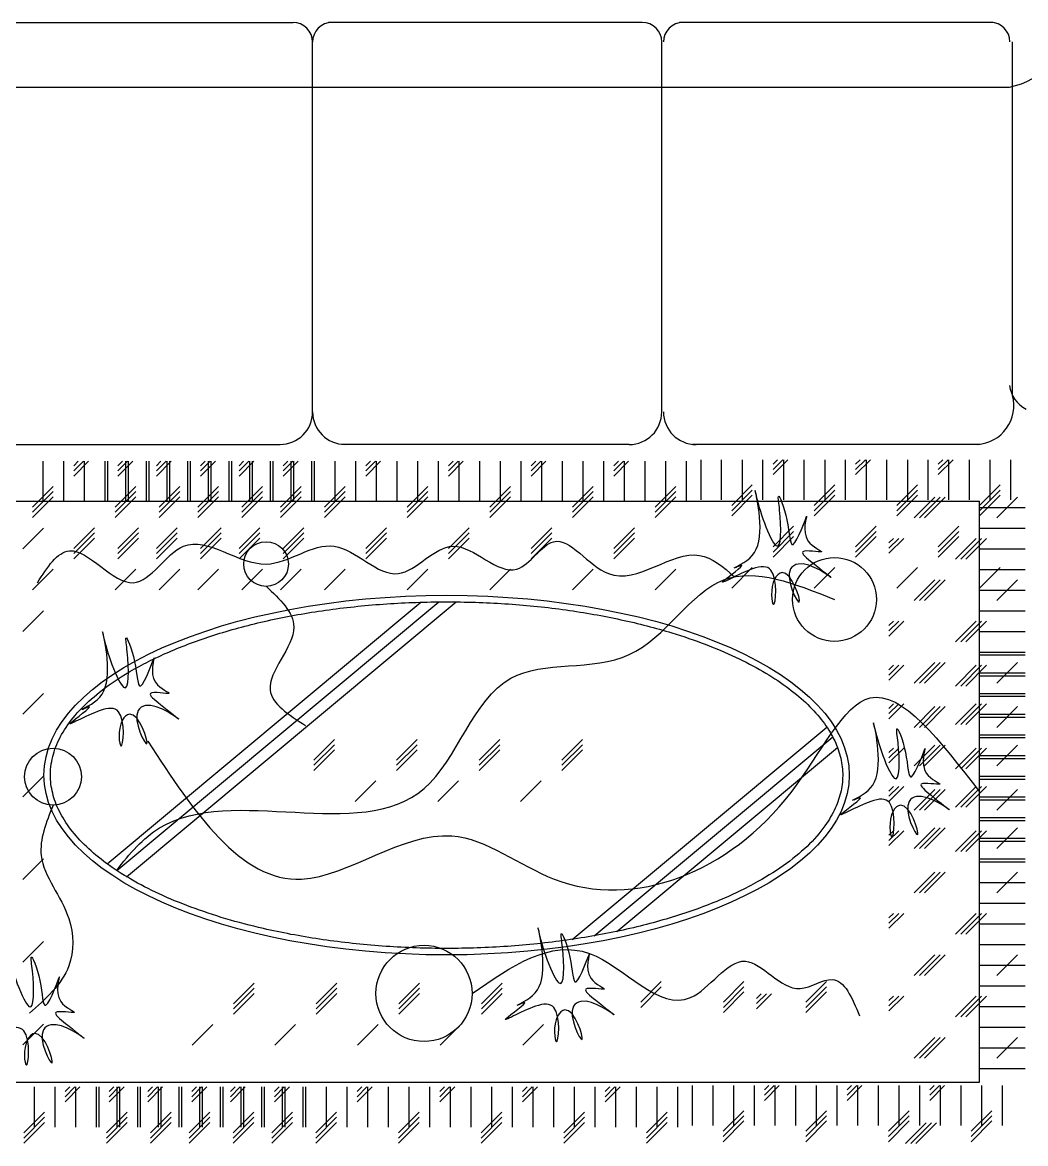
# Model space of a CAD drawing. Header units: inches. Extents: x 4.9 to 47.4, y 12.3 to 37.1.
# Drawn here: x 17.049 to 18.591, y 14.715 to 16.437 of the extents above; entities that cross this region are included whole.
import ezdxf

# ---------------------------------------------------------------- set-up
doc = ezdxf.new("R2010")
doc.units = ezdxf.units.IN
doc.header["$MEASUREMENT"] = 0
doc.layers.add('1', color=1, linetype='Continuous')
doc.layers.add('4', color=4, linetype='Continuous')

msp = doc.modelspace()

# ---------------------------------------------------------------- linework, layer by layer
at = {"layer": '1'}
for p, q in [((16.8532, 16.4364, -0.3429), (17.4652, 16.4364, -0.3429)), ((18.0017, 16.4365, -0.3429), (17.5198, 16.4365, -0.3429)), ((18.5407, 16.4365, -0.3429), (18.0588, 16.4365, -0.3429)), ((17.4952, 15.8383, -0.3429), (17.4952, 16.4064, -0.3429)), ((18.0317, 15.8383, -0.3429), (18.0317, 16.4067, -0.3429)), ((18.5707, 15.8637, -0.3429), (18.5707, 16.4067, -0.3429)), ((16.9533, 16.3372, -0.3429), (18.566, 16.3372, -0.3429)), ((17.0806, 15.7627, -0.3429), (17.0806, 15.7011, -0.3429)), ((17.1123, 15.7627, -0.3429), (17.1123, 15.7011, -0.3429)), ((17.1282, 15.7399, -0.3429), (17.151, 15.7627, -0.3429)), ((17.1282, 15.7478, -0.3429), (17.1431, 15.7627, -0.3429)), ((17.1282, 15.7557, -0.3429), (17.1351, 15.7627, -0.3429)), ((17.1441, 15.7627, -0.3429), (17.1441, 15.7011, -0.3429)), ((17.1758, 15.7627, -0.3429), (17.1758, 15.7011, -0.3429)), ((17.1801, 15.7627, -0.3429), (17.1801, 15.7011, -0.3429)), ((17.196, 15.7399, -0.3429), (17.2188, 15.7627, -0.3429)), ((17.196, 15.7478, -0.3429), (17.2109, 15.7627, -0.3429)), ((17.196, 15.7557, -0.3429), (17.203, 15.7627, -0.3429)), ((17.2076, 15.7627, -0.3429), (17.2076, 15.7011, -0.3429)), ((17.2119, 15.7627, -0.3429), (17.2119, 15.7011, -0.3429)), ((17.2393, 15.7627, -0.3429), (17.2393, 15.7011, -0.3429)), ((17.2436, 15.7627, -0.3429), (17.2436, 15.7011, -0.3429)), ((17.2552, 15.7557, -0.3429), (17.2622, 15.7627, -0.3429)), ((17.2552, 15.7399, -0.3429), (17.278, 15.7627, -0.3429)), ((17.2552, 15.7478, -0.3429), (17.2701, 15.7627, -0.3429)), ((17.2711, 15.7627, -0.3429), (17.2711, 15.7011, -0.3429)), ((17.2754, 15.7627, -0.3429), (17.2754, 15.7011, -0.3429)), ((17.3028, 15.7627, -0.3429), (17.3028, 15.7011, -0.3429)), ((17.3071, 15.7627, -0.3429), (17.3071, 15.7011, -0.3429)), ((17.323, 15.7557, -0.3429), (17.33, 15.7627, -0.3429)), ((17.323, 15.7478, -0.3429), (17.3379, 15.7627, -0.3429)), ((17.323, 15.7399, -0.3429), (17.3458, 15.7627, -0.3429)), ((17.3346, 15.7627, -0.3429), (17.3346, 15.7011, -0.3429)), ((17.3389, 15.7627, -0.3429), (17.3389, 15.7011, -0.3429)), ((17.3663, 15.7627, -0.3429), (17.3663, 15.7011, -0.3429)), ((17.3706, 15.7627, -0.3429), (17.3706, 15.7011, -0.3429)), ((17.3822, 15.7399, -0.3429), (17.405, 15.7627, -0.3429)), ((17.3822, 15.7478, -0.3429), (17.3971, 15.7627, -0.3429)), ((17.3822, 15.7557, -0.3429), (17.3892, 15.7627, -0.3429)), ((17.3981, 15.7627, -0.3429), (17.3981, 15.7011, -0.3429)), ((17.4024, 15.7627, -0.3429), (17.4024, 15.7011, -0.3429)), ((17.4298, 15.7627, -0.3429), (17.4298, 15.7011, -0.3429)), ((17.4341, 15.7627, -0.3429), (17.4341, 15.7011, -0.3429)), ((17.45, 15.7557, -0.3429), (17.457, 15.7627, -0.3429)), ((17.45, 15.7478, -0.3429), (17.4649, 15.7627, -0.3429)), ((17.45, 15.7399, -0.3429), (17.4728, 15.7627, -0.3429)), ((17.4616, 15.7627, -0.3429), (17.4616, 15.7011, -0.3429)), ((17.4659, 15.7627, -0.3429), (17.4659, 15.7011, -0.3429)), ((17.4933, 15.7627, -0.3429), (17.4933, 15.7011, -0.3429)), ((17.4976, 15.7627, -0.3429), (17.4976, 15.7011, -0.3429)), ((17.5294, 15.7627, -0.3429), (17.5294, 15.7011, -0.3429)), ((17.5611, 15.7627, -0.3429), (17.5611, 15.7011, -0.3429)), ((17.577, 15.7557, -0.3429), (17.584, 15.7627, -0.3429)), ((17.577, 15.7478, -0.3429), (17.5919, 15.7627, -0.3429)), ((17.577, 15.7399, -0.3429), (17.5998, 15.7627, -0.3429)), ((17.5929, 15.7627, -0.3429), (17.5929, 15.7011, -0.3429)), ((17.6246, 15.7627, -0.3429), (17.6246, 15.7011, -0.3429)), ((17.6564, 15.7627, -0.3429), (17.6564, 15.7011, -0.3429)), ((17.6881, 15.7627, -0.3429), (17.6881, 15.7011, -0.3429)), ((17.704, 15.7399, -0.3429), (17.7268, 15.7627, -0.3429)), ((17.704, 15.7557, -0.3429), (17.711, 15.7627, -0.3429)), ((17.704, 15.7478, -0.3429), (17.7189, 15.7627, -0.3429)), ((17.7199, 15.7627, -0.3429), (17.7199, 15.7011, -0.3429)), ((17.7516, 15.7627, -0.3429), (17.7516, 15.7011, -0.3429)), ((17.7834, 15.7627, -0.3429), (17.7834, 15.7011, -0.3429)), ((17.8151, 15.7627, -0.3429), (17.8151, 15.7011, -0.3429)), ((17.831, 15.7557, -0.3429), (17.838, 15.7627, -0.3429)), ((17.831, 15.7478, -0.3429), (17.8459, 15.7627, -0.3429)), ((17.831, 15.7399, -0.3429), (17.8538, 15.7627, -0.3429)), ((17.8469, 15.7627, -0.3429), (17.8469, 15.7011, -0.3429)), ((17.8786, 15.7627, -0.3429), (17.8786, 15.7011, -0.3429)), ((17.9104, 15.7627, -0.3429), (17.9104, 15.7011, -0.3429)), ((17.9421, 15.7627, -0.3429), (17.9421, 15.7011, -0.3429)), ((17.958, 15.7557, -0.3429), (17.965, 15.7627, -0.3429)), ((17.958, 15.7478, -0.3429), (17.9729, 15.7627, -0.3429)), ((17.958, 15.7399, -0.3429), (17.9808, 15.7627, -0.3429)), ((17.9739, 15.7627, -0.3429), (17.9739, 15.7011, -0.3429)), ((18.0056, 15.7627, -0.3429), (18.0056, 15.7011, -0.3429)), ((18.0374, 15.7627, -0.3429), (18.0374, 15.7011, -0.3429)), ((18.0691, 15.7627, -0.3429), (18.0691, 15.7011, -0.3429)), ((18.0915, 15.765, -0.3429), (18.0915, 15.7034, -0.3429)), ((18.1232, 15.765, -0.3429), (18.1232, 15.7034, -0.3429)), ((18.155, 15.765, -0.3429), (18.155, 15.7034, -0.3429)), ((18.1867, 15.765, -0.3429), (18.1867, 15.7034, -0.3429)), ((18.2026, 15.7422, -0.3429), (18.2254, 15.765, -0.3429)), ((18.2026, 15.7501, -0.3429), (18.2175, 15.765, -0.3429)), ((18.2026, 15.7581, -0.3429), (18.2096, 15.765, -0.3429)), ((18.2185, 15.765, -0.3429), (18.2185, 15.7034, -0.3429)), ((18.2502, 15.765, -0.3429), (18.2502, 15.7034, -0.3429)), ((18.282, 15.765, -0.3429), (18.282, 15.7034, -0.3429)), ((18.3137, 15.765, -0.3429), (18.3137, 15.7034, -0.3429)), ((18.3296, 15.7581, -0.3429), (18.3366, 15.765, -0.3429)), ((18.3296, 15.7422, -0.3429), (18.3524, 15.765, -0.3429)), ((18.3296, 15.7501, -0.3429), (18.3445, 15.765, -0.3429)), ((18.3455, 15.765, -0.3429), (18.3455, 15.7034, -0.3429)), ((18.3772, 15.765, -0.3429), (18.3772, 15.7034, -0.3429)), ((18.409, 15.765, -0.3429), (18.409, 15.7034, -0.3429)), ((18.4407, 15.765, -0.3429), (18.4407, 15.7034, -0.3429)), ((18.4566, 15.7422, -0.3429), (18.4794, 15.765, -0.3429)), ((18.4566, 15.7501, -0.3429), (18.4715, 15.765, -0.3429)), ((18.4566, 15.7581, -0.3429), (18.4636, 15.765, -0.3429)), ((18.4725, 15.765, -0.3429), (18.4725, 15.7034, -0.3429)), ((18.5042, 15.765, -0.3429), (18.5042, 15.7034, -0.3429)), ((18.536, 15.765, -0.3429), (18.536, 15.7034, -0.3429)), ((18.5677, 15.765, -0.3429), (18.5677, 15.7034, -0.3429)), ((17.0647, 15.6922, -0.3429), (17.0964, 15.724, -0.3429)), ((17.1917, 15.6922, -0.3429), (17.2234, 15.724, -0.3429)), ((17.2595, 15.6922, -0.3429), (17.2913, 15.724, -0.3429)), ((17.3187, 15.6922, -0.3429), (17.3504, 15.724, -0.3429)), ((17.3865, 15.6922, -0.3429), (17.4183, 15.724, -0.3429)), ((17.4457, 15.6922, -0.3429), (17.4774, 15.724, -0.3429)), ((17.5135, 15.6922, -0.3429), (17.5453, 15.724, -0.3429)), ((17.6405, 15.6922, -0.3429), (17.6723, 15.724, -0.3429)), ((17.7675, 15.6922, -0.3429), (17.7993, 15.724, -0.3429)), ((17.8945, 15.6922, -0.3429), (17.9263, 15.724, -0.3429)), ((18.0215, 15.6922, -0.3429), (18.0533, 15.724, -0.3429)), ((18.1391, 15.6946, -0.3429), (18.1708, 15.7263, -0.3429)), ((18.2661, 15.6946, -0.3429), (18.2978, 15.7263, -0.3429)), ((18.3931, 15.6946, -0.3429), (18.4248, 15.7263, -0.3429)), ((18.5201, 15.6946, -0.3429), (18.5518, 15.7263, -0.3429)), ((17.0647, 15.6843, -0.3429), (17.0964, 15.7161, -0.3429)), ((17.0647, 15.6764, -0.3429), (17.0964, 15.7081, -0.3429)), ((17.1917, 15.6843, -0.3429), (17.2234, 15.7161, -0.3429)), ((17.1917, 15.6764, -0.3429), (17.2234, 15.7081, -0.3429)), ((17.2595, 15.6843, -0.3429), (17.2913, 15.7161, -0.3429)), ((17.2595, 15.6764, -0.3429), (17.2913, 15.7081, -0.3429)), ((17.3187, 15.6843, -0.3429), (17.3504, 15.7161, -0.3429)), ((17.3187, 15.6764, -0.3429), (17.3504, 15.7081, -0.3429)), ((17.3865, 15.6843, -0.3429), (17.4183, 15.7161, -0.3429)), ((17.3865, 15.6764, -0.3429), (17.4183, 15.7081, -0.3429)), ((17.4457, 15.6843, -0.3429), (17.4774, 15.7161, -0.3429)), ((17.4457, 15.6764, -0.3429), (17.4774, 15.7081, -0.3429)), ((17.5135, 15.6843, -0.3429), (17.5453, 15.7161, -0.3429)), ((17.5135, 15.6764, -0.3429), (17.5453, 15.7081, -0.3429)), ((17.6405, 15.6843, -0.3429), (17.6723, 15.7161, -0.3429)), ((17.6405, 15.6764, -0.3429), (17.6723, 15.7081, -0.3429)), ((17.7675, 15.6843, -0.3429), (17.7993, 15.7161, -0.3429)), ((17.7675, 15.6764, -0.3429), (17.7993, 15.7081, -0.3429)), ((17.8945, 15.6843, -0.3429), (17.9263, 15.7161, -0.3429)), ((17.8945, 15.6764, -0.3429), (17.9263, 15.7081, -0.3429)), ((18.0215, 15.6843, -0.3429), (18.0533, 15.7161, -0.3429)), ((18.0215, 15.6764, -0.3429), (18.0533, 15.7081, -0.3429)), ((18.1391, 15.6866, -0.3429), (18.1708, 15.7184, -0.3429)), ((18.1391, 15.6787, -0.3429), (18.1708, 15.7104, -0.3429)), ((18.2661, 15.6866, -0.3429), (18.2978, 15.7184, -0.3429)), ((18.2661, 15.6787, -0.3429), (18.2978, 15.7104, -0.3429)), ((18.3931, 15.6866, -0.3429), (18.4248, 15.7184, -0.3429)), ((18.3931, 15.6787, -0.3429), (18.4248, 15.7104, -0.3429)), ((18.4513, 15.7075, -0.3429), (18.4195, 15.6758, -0.3429)), ((18.4592, 15.7075, -0.3429), (18.4275, 15.6758, -0.3429)), ((18.4672, 15.7075, -0.3429), (18.4354, 15.6758, -0.3429)), ((18.5201, 15.6866, -0.3429), (18.5518, 15.7184, -0.3429)), ((18.5201, 15.6787, -0.3429), (18.5518, 15.7104, -0.3429)), ((18.5783, 15.7075, -0.3429), (18.5465, 15.6758, -0.3429)), ((16.9377, 15.7011, -0.3429), (18.5198, 15.7011, -0.3429)), ((18.5198, 14.8088, -0.3429), (18.5198, 15.7011, -0.3429)), ((18.5198, 15.6916, -0.3429), (18.59, 15.6916, -0.3429)), ((17.0817, 15.66, -0.3429), (17.0499, 15.6282, -0.3429)), ((17.1282, 15.6287, -0.3429), (17.1599, 15.6605, -0.3429)), ((17.1282, 15.6208, -0.3429), (17.1599, 15.6526, -0.3429)), ((17.196, 15.6287, -0.3429), (17.2278, 15.6605, -0.3429)), ((17.196, 15.6208, -0.3429), (17.2278, 15.6526, -0.3429)), ((17.2552, 15.6287, -0.3429), (17.2869, 15.6605, -0.3429)), ((17.2552, 15.6208, -0.3429), (17.2869, 15.6526, -0.3429)), ((17.323, 15.6287, -0.3429), (17.3548, 15.6605, -0.3429)), ((17.323, 15.6208, -0.3429), (17.3548, 15.6526, -0.3429)), ((17.3822, 15.6287, -0.3429), (17.4139, 15.6605, -0.3429)), ((17.3822, 15.6208, -0.3429), (17.4139, 15.6526, -0.3429)), ((17.45, 15.6287, -0.3429), (17.4818, 15.6605, -0.3429)), ((17.45, 15.6208, -0.3429), (17.4818, 15.6526, -0.3429)), ((17.577, 15.6287, -0.3429), (17.6088, 15.6605, -0.3429)), ((17.577, 15.6208, -0.3429), (17.6088, 15.6526, -0.3429)), ((17.704, 15.6287, -0.3429), (17.7358, 15.6605, -0.3429)), ((17.704, 15.6208, -0.3429), (17.7358, 15.6526, -0.3429)), ((17.831, 15.6287, -0.3429), (17.8628, 15.6605, -0.3429)), ((17.831, 15.6208, -0.3429), (17.8628, 15.6526, -0.3429)), ((17.958, 15.6287, -0.3429), (17.9898, 15.6605, -0.3429)), ((17.958, 15.6208, -0.3429), (17.9898, 15.6526, -0.3429)), ((18.2026, 15.6311, -0.3429), (18.2343, 15.6628, -0.3429)), ((18.2026, 15.6231, -0.3429), (18.2343, 15.6549, -0.3429)), ((18.3296, 15.6311, -0.3429), (18.3613, 15.6628, -0.3429)), ((18.3296, 15.6231, -0.3429), (18.3613, 15.6549, -0.3429)), ((18.4566, 15.6311, -0.3429), (18.4883, 15.6628, -0.3429)), ((18.4566, 15.6231, -0.3429), (18.4883, 15.6549, -0.3429)), ((18.5198, 15.6599, -0.3429), (18.59, 15.6599, -0.3429)), ((17.1282, 15.6129, -0.3429), (17.1599, 15.6446, -0.3429)), ((17.196, 15.6129, -0.3429), (17.2278, 15.6446, -0.3429)), ((17.2552, 15.6129, -0.3429), (17.2869, 15.6446, -0.3429)), ((17.323, 15.6129, -0.3429), (17.3548, 15.6446, -0.3429)), ((17.3822, 15.6129, -0.3429), (17.4139, 15.6446, -0.3429)), ((17.45, 15.6129, -0.3429), (17.4818, 15.6446, -0.3429)), ((17.577, 15.6129, -0.3429), (17.6088, 15.6446, -0.3429)), ((17.704, 15.6129, -0.3429), (17.7358, 15.6446, -0.3429)), ((17.831, 15.6129, -0.3429), (17.8628, 15.6446, -0.3429)), ((17.958, 15.6129, -0.3429), (17.9898, 15.6446, -0.3429)), ((18.2026, 15.6152, -0.3429), (18.2343, 15.6469, -0.3429)), ((18.3296, 15.6152, -0.3429), (18.3613, 15.6469, -0.3429)), ((18.3878, 15.644, -0.3429), (18.3808, 15.6371, -0.3429)), ((18.3957, 15.644, -0.3429), (18.3808, 15.6291, -0.3429)), ((18.4037, 15.644, -0.3429), (18.3808, 15.6212, -0.3429)), ((18.4566, 15.6152, -0.3429), (18.4883, 15.6469, -0.3429)), ((18.5148, 15.644, -0.3429), (18.483, 15.6123, -0.3429)), ((18.5227, 15.644, -0.3429), (18.491, 15.6123, -0.3429)), ((18.5307, 15.644, -0.3429), (18.4989, 15.6123, -0.3429)), ((18.5198, 15.6281, -0.3429), (18.59, 15.6281, -0.3429)), ((17.0647, 15.5652, -0.3429), (17.0964, 15.597, -0.3429)), ((17.1917, 15.5652, -0.3429), (17.2234, 15.597, -0.3429)), ((17.2595, 15.5652, -0.3429), (17.2913, 15.597, -0.3429)), ((17.3187, 15.5652, -0.3429), (17.3504, 15.597, -0.3429)), ((17.3865, 15.5652, -0.3429), (17.4183, 15.597, -0.3429)), ((17.4457, 15.5652, -0.3429), (17.4774, 15.597, -0.3429)), ((17.5135, 15.5652, -0.3429), (17.5453, 15.597, -0.3429)), ((17.6405, 15.5652, -0.3429), (17.6723, 15.597, -0.3429)), ((17.7675, 15.5652, -0.3429), (17.7993, 15.597, -0.3429)), ((17.8945, 15.5652, -0.3429), (17.9263, 15.597, -0.3429)), ((18.0215, 15.5652, -0.3429), (18.0533, 15.597, -0.3429)), ((18.1391, 15.5676, -0.3429), (18.1708, 15.5993, -0.3429)), ((18.2661, 15.5676, -0.3429), (18.2978, 15.5993, -0.3429)), ((18.3931, 15.5676, -0.3429), (18.4248, 15.5993, -0.3429)), ((18.5198, 15.5964, -0.3429), (18.59, 15.5964, -0.3429)), ((18.5201, 15.5676, -0.3429), (18.5518, 15.5993, -0.3429)), ((18.4513, 15.5805, -0.3429), (18.4195, 15.5488, -0.3429)), ((18.4592, 15.5805, -0.3429), (18.4275, 15.5488, -0.3429)), ((18.4672, 15.5805, -0.3429), (18.4354, 15.5488, -0.3429)), ((18.5783, 15.5805, -0.3429), (18.5465, 15.5488, -0.3429)), ((18.5198, 15.5646, -0.3429), (18.59, 15.5646, -0.3429)), ((17.0817, 15.533, -0.3429), (17.0499, 15.5012, -0.3429)), ((17.1794, 15.1444, -0.3429), (17.6614, 15.5462, -0.3429)), ((17.1942, 15.1342, -0.3429), (17.689, 15.5467, -0.3429)), ((17.2095, 15.1245, -0.3429), (17.7159, 15.5467, -0.3429)), ((18.5198, 15.5329, -0.3429), (18.59, 15.5329, -0.3429)), ((18.3878, 15.517, -0.3429), (18.3808, 15.5101, -0.3429)), ((18.3957, 15.517, -0.3429), (18.3808, 15.5021, -0.3429)), ((18.4037, 15.517, -0.3429), (18.3808, 15.4942, -0.3429)), ((18.5148, 15.517, -0.3429), (18.483, 15.4853, -0.3429)), ((18.5227, 15.517, -0.3429), (18.491, 15.4853, -0.3429)), ((18.5307, 15.517, -0.3429), (18.4989, 15.4853, -0.3429)), ((18.5198, 15.5011, -0.3429), (18.59, 15.5011, -0.3429)), ((18.5198, 15.4694, -0.3429), (18.59, 15.4694, -0.3429)), ((18.5198, 15.4651, -0.3429), (18.59, 15.4651, -0.3429)), ((18.4037, 15.4492, -0.3429), (18.3808, 15.4264, -0.3429)), ((18.3957, 15.4492, -0.3429), (18.3808, 15.4343, -0.3429)), ((18.3878, 15.4492, -0.3429), (18.3808, 15.4422, -0.3429)), ((18.4513, 15.4535, -0.3429), (18.4195, 15.4218, -0.3429)), ((18.4592, 15.4535, -0.3429), (18.4275, 15.4218, -0.3429)), ((18.4672, 15.4535, -0.3429), (18.4354, 15.4218, -0.3429)), ((18.5148, 15.4492, -0.3429), (18.483, 15.4174, -0.3429)), ((18.5227, 15.4492, -0.3429), (18.491, 15.4174, -0.3429)), ((18.5307, 15.4492, -0.3429), (18.4989, 15.4174, -0.3429)), ((18.5783, 15.4535, -0.3429), (18.5465, 15.4218, -0.3429)), ((18.5198, 15.4376, -0.3429), (18.59, 15.4376, -0.3429)), ((18.5198, 15.4333, -0.3429), (18.59, 15.4333, -0.3429)), ((17.0817, 15.406, -0.3429), (17.0499, 15.3742, -0.3429)), ((18.5198, 15.4059, -0.3429), (18.59, 15.4059, -0.3429)), ((18.5198, 15.4016, -0.3429), (18.59, 15.4016, -0.3429)), ((18.4037, 15.39, -0.3429), (18.3808, 15.3672, -0.3429)), ((18.3878, 15.39, -0.3429), (18.3808, 15.3831, -0.3429)), ((18.3957, 15.39, -0.3429), (18.3808, 15.3751, -0.3429)), ((18.4513, 15.3857, -0.3429), (18.4195, 15.3539, -0.3429)), ((18.4592, 15.3857, -0.3429), (18.4275, 15.3539, -0.3429)), ((18.4672, 15.3857, -0.3429), (18.4354, 15.3539, -0.3429)), ((18.5148, 15.39, -0.3429), (18.483, 15.3583, -0.3429)), ((18.5227, 15.39, -0.3429), (18.491, 15.3583, -0.3429)), ((18.5307, 15.39, -0.3429), (18.4989, 15.3583, -0.3429)), ((18.5783, 15.3857, -0.3429), (18.5465, 15.3539, -0.3429)), ((18.5198, 15.3741, -0.3429), (18.59, 15.3741, -0.3429)), ((18.5198, 15.3698, -0.3429), (18.59, 15.3698, -0.3429)), ((17.8942, 15.0283, -0.3429), (18.2853, 15.3543, -0.3429)), ((18.5198, 15.3424, -0.3429), (18.59, 15.3424, -0.3429)), ((17.497, 15.3035, -0.3429), (17.5287, 15.3353, -0.3429)), ((17.497, 15.2956, -0.3429), (17.5287, 15.3273, -0.3429)), ((17.624, 15.3035, -0.3429), (17.6557, 15.3353, -0.3429)), ((17.624, 15.2956, -0.3429), (17.6557, 15.3273, -0.3429)), ((17.751, 15.3035, -0.3429), (17.7827, 15.3353, -0.3429)), ((17.751, 15.2956, -0.3429), (17.7827, 15.3273, -0.3429)), ((17.878, 15.3035, -0.3429), (17.9097, 15.3353, -0.3429)), ((17.878, 15.2956, -0.3429), (17.9097, 15.3273, -0.3429)), ((17.9277, 15.0338, -0.3429), (18.2943, 15.3394, -0.3429)), ((18.4513, 15.3265, -0.3429), (18.4195, 15.2948, -0.3429)), ((18.4592, 15.3265, -0.3429), (18.4275, 15.2948, -0.3429)), ((18.4672, 15.3265, -0.3429), (18.4354, 15.2948, -0.3429)), ((18.5198, 15.3381, -0.3429), (18.59, 15.3381, -0.3429)), ((18.5783, 15.3265, -0.3429), (18.5465, 15.2948, -0.3429)), ((17.497, 15.2877, -0.3429), (17.5287, 15.3194, -0.3429)), ((17.624, 15.2877, -0.3429), (17.6557, 15.3194, -0.3429)), ((17.751, 15.2877, -0.3429), (17.7827, 15.3194, -0.3429)), ((17.878, 15.2877, -0.3429), (17.9097, 15.3194, -0.3429)), ((17.9629, 15.0406, -0.3429), (18.3017, 15.323, -0.3429)), ((18.4037, 15.3222, -0.3429), (18.3808, 15.2994, -0.3429)), ((18.3957, 15.3222, -0.3429), (18.3808, 15.3073, -0.3429)), ((18.3878, 15.3222, -0.3429), (18.3808, 15.3152, -0.3429)), ((18.5148, 15.3222, -0.3429), (18.483, 15.2904, -0.3429)), ((18.5227, 15.3222, -0.3429), (18.491, 15.2904, -0.3429)), ((18.5307, 15.3222, -0.3429), (18.4989, 15.2904, -0.3429)), ((18.5198, 15.3106, -0.3429), (18.59, 15.3106, -0.3429)), ((18.5198, 15.3063, -0.3429), (18.59, 15.3063, -0.3429)), ((17.0817, 15.279, -0.3429), (17.0499, 15.2472, -0.3429)), ((18.5198, 15.2789, -0.3429), (18.59, 15.2789, -0.3429)), ((18.5198, 15.2746, -0.3429), (18.59, 15.2746, -0.3429)), ((17.5605, 15.24, -0.3429), (17.5922, 15.2718, -0.3429)), ((17.6875, 15.24, -0.3429), (17.7192, 15.2718, -0.3429)), ((17.8145, 15.24, -0.3429), (17.8462, 15.2718, -0.3429)), ((18.3878, 15.263, -0.3429), (18.3808, 15.2561, -0.3429)), ((18.3957, 15.263, -0.3429), (18.3808, 15.2481, -0.3429)), ((18.4037, 15.263, -0.3429), (18.3808, 15.2402, -0.3429)), ((18.4513, 15.2587, -0.3429), (18.4195, 15.2269, -0.3429)), ((18.4592, 15.2587, -0.3429), (18.4275, 15.2269, -0.3429)), ((18.4672, 15.2587, -0.3429), (18.4354, 15.2269, -0.3429)), ((18.5148, 15.263, -0.3429), (18.483, 15.2313, -0.3429)), ((18.5227, 15.263, -0.3429), (18.491, 15.2313, -0.3429)), ((18.5307, 15.263, -0.3429), (18.4989, 15.2313, -0.3429)), ((18.5783, 15.2587, -0.3429), (18.5465, 15.2269, -0.3429)), ((18.5198, 15.2471, -0.3429), (18.59, 15.2471, -0.3429)), ((18.5198, 15.2428, -0.3429), (18.59, 15.2428, -0.3429)), ((18.5198, 15.2154, -0.3429), (18.59, 15.2154, -0.3429)), ((18.5198, 15.2111, -0.3429), (18.59, 15.2111, -0.3429)), ((18.4037, 15.1952, -0.3429), (18.3808, 15.1724, -0.3429)), ((18.3957, 15.1952, -0.3429), (18.3808, 15.1803, -0.3429)), ((18.3878, 15.1952, -0.3429), (18.3808, 15.1882, -0.3429)), ((18.4513, 15.1995, -0.3429), (18.4195, 15.1678, -0.3429)), ((18.4592, 15.1995, -0.3429), (18.4275, 15.1678, -0.3429)), ((18.4672, 15.1995, -0.3429), (18.4354, 15.1678, -0.3429)), ((18.5148, 15.1952, -0.3429), (18.483, 15.1634, -0.3429)), ((18.5227, 15.1952, -0.3429), (18.491, 15.1634, -0.3429)), ((18.5307, 15.1952, -0.3429), (18.4989, 15.1634, -0.3429)), ((18.5783, 15.1995, -0.3429), (18.5465, 15.1678, -0.3429)), ((18.5198, 15.1836, -0.3429), (18.59, 15.1836, -0.3429)), ((18.5198, 15.1793, -0.3429), (18.59, 15.1793, -0.3429)), ((17.0817, 15.152, -0.3429), (17.0499, 15.1202, -0.3429)), ((18.5198, 15.1519, -0.3429), (18.59, 15.1519, -0.3429)), ((18.5198, 15.1476, -0.3429), (18.59, 15.1476, -0.3429)), ((18.4513, 15.1317, -0.3429), (18.4195, 15.0999, -0.3429)), ((18.4592, 15.1317, -0.3429), (18.4275, 15.0999, -0.3429)), ((18.4672, 15.1317, -0.3429), (18.4354, 15.0999, -0.3429)), ((18.5783, 15.1317, -0.3429), (18.5465, 15.0999, -0.3429)), ((18.5198, 15.1158, -0.3429), (18.59, 15.1158, -0.3429)), ((18.5198, 15.0841, -0.3429), (18.59, 15.0841, -0.3429)), ((18.4037, 15.0682, -0.3429), (18.3808, 15.0454, -0.3429)), ((18.3957, 15.0682, -0.3429), (18.3808, 15.0533, -0.3429)), ((18.3878, 15.0682, -0.3429), (18.3808, 15.0612, -0.3429)), ((18.5148, 15.0682, -0.3429), (18.483, 15.0364, -0.3429)), ((18.5227, 15.0682, -0.3429), (18.491, 15.0364, -0.3429)), ((18.5307, 15.0682, -0.3429), (18.4989, 15.0364, -0.3429)), ((18.5198, 15.0523, -0.3429), (18.59, 15.0523, -0.3429)), ((17.0817, 15.025, -0.3429), (17.0499, 14.9932, -0.3429)), ((18.5198, 15.0206, -0.3429), (18.59, 15.0206, -0.3429)), ((18.4513, 15.0047, -0.3429), (18.4195, 14.9729, -0.3429)), ((18.4592, 15.0047, -0.3429), (18.4275, 14.9729, -0.3429)), ((18.4672, 15.0047, -0.3429), (18.4354, 14.9729, -0.3429)), ((18.5783, 15.0047, -0.3429), (18.5465, 14.9729, -0.3429)), ((18.5198, 14.9888, -0.3429), (18.59, 14.9888, -0.3429)), ((17.9993, 14.9317, -0.3429), (18.031, 14.9634, -0.3429)), ((18.1263, 14.9317, -0.3429), (18.158, 14.9634, -0.3429)), ((18.2533, 14.9317, -0.3429), (18.285, 14.9634, -0.3429)), ((17.3737, 14.9293, -0.3429), (17.4055, 14.9611, -0.3429)), ((17.3737, 14.9214, -0.3429), (17.4055, 14.9532, -0.3429)), ((17.5007, 14.9293, -0.3429), (17.5325, 14.9611, -0.3429)), ((17.5007, 14.9214, -0.3429), (17.5325, 14.9532, -0.3429)), ((17.6277, 14.9293, -0.3429), (17.6595, 14.9611, -0.3429)), ((17.6277, 14.9214, -0.3429), (17.6595, 14.9532, -0.3429)), ((17.7547, 14.9293, -0.3429), (17.7865, 14.9611, -0.3429)), ((17.7547, 14.9214, -0.3429), (17.7865, 14.9532, -0.3429)), ((17.9993, 14.9237, -0.3429), (18.031, 14.9555, -0.3429)), ((18.1263, 14.9237, -0.3429), (18.158, 14.9555, -0.3429)), ((18.1263, 14.9158, -0.3429), (18.158, 14.9475, -0.3429)), ((18.2533, 14.9237, -0.3429), (18.285, 14.9555, -0.3429)), ((18.2533, 14.9158, -0.3429), (18.285, 14.9475, -0.3429)), ((18.5198, 14.9571, -0.3429), (18.59, 14.9571, -0.3429)), ((17.3737, 14.9135, -0.3429), (17.4055, 14.9452, -0.3429)), ((17.5007, 14.9135, -0.3429), (17.5325, 14.9452, -0.3429)), ((17.6277, 14.9135, -0.3429), (17.6595, 14.9452, -0.3429)), ((17.7547, 14.9135, -0.3429), (17.7865, 14.9452, -0.3429)), ((18.1845, 14.9446, -0.3429), (18.1775, 14.9377, -0.3429)), ((18.2004, 14.9446, -0.3429), (18.1775, 14.9218, -0.3429)), ((18.1924, 14.9446, -0.3429), (18.1775, 14.9297, -0.3429)), ((18.4037, 14.9412, -0.3429), (18.3808, 14.9184, -0.3429)), ((18.3957, 14.9412, -0.3429), (18.3808, 14.9263, -0.3429)), ((18.3878, 14.9412, -0.3429), (18.3808, 14.9342, -0.3429)), ((18.5148, 14.9412, -0.3429), (18.483, 14.9094, -0.3429)), ((18.5227, 14.9412, -0.3429), (18.491, 14.9094, -0.3429)), ((18.5307, 14.9412, -0.3429), (18.4989, 14.9094, -0.3429)), ((18.5198, 14.9253, -0.3429), (18.59, 14.9253, -0.3429)), ((17.0817, 14.898, -0.3429), (17.0499, 14.8662, -0.3429)), ((17.3102, 14.8658, -0.3429), (17.342, 14.8976, -0.3429)), ((17.4372, 14.8658, -0.3429), (17.469, 14.8976, -0.3429)), ((17.5642, 14.8658, -0.3429), (17.596, 14.8976, -0.3429)), ((17.6912, 14.8658, -0.3429), (17.723, 14.8976, -0.3429)), ((17.8182, 14.8658, -0.3429), (17.85, 14.8976, -0.3429)), ((18.4513, 14.8777, -0.3429), (18.4195, 14.8459, -0.3429)), ((18.4592, 14.8777, -0.3429), (18.4275, 14.8459, -0.3429)), ((18.4672, 14.8777, -0.3429), (18.4354, 14.8459, -0.3429)), ((18.5198, 14.8936, -0.3429), (18.59, 14.8936, -0.3429)), ((18.5783, 14.8777, -0.3429), (18.5465, 14.8459, -0.3429)), ((18.5198, 14.8618, -0.3429), (18.59, 14.8618, -0.3429)), ((18.5198, 14.8301, -0.3429), (18.59, 14.8301, -0.3429)), ((16.9377, 14.8088, -0.3429), (18.5198, 14.8088, -0.3429)), ((17.0674, 14.8016, -0.3429), (17.0674, 14.74, -0.3429)), ((17.0991, 14.8016, -0.3429), (17.0991, 14.74, -0.3429)), ((17.115, 14.7947, -0.3429), (17.122, 14.8016, -0.3429)), ((17.115, 14.7867, -0.3429), (17.1299, 14.8016, -0.3429)), ((17.115, 14.7788, -0.3429), (17.1378, 14.8016, -0.3429)), ((17.1309, 14.8016, -0.3429), (17.1309, 14.74, -0.3429)), ((17.1626, 14.8016, -0.3429), (17.1626, 14.74, -0.3429)), ((17.1669, 14.8016, -0.3429), (17.1669, 14.74, -0.3429)), ((17.1828, 14.7788, -0.3429), (17.2057, 14.8016, -0.3429)), ((17.1828, 14.7867, -0.3429), (17.1977, 14.8016, -0.3429)), ((17.1828, 14.7947, -0.3429), (17.1898, 14.8016, -0.3429)), ((17.1944, 14.8016, -0.3429), (17.1944, 14.74, -0.3429)), ((17.1987, 14.8016, -0.3429), (17.1987, 14.74, -0.3429)), ((17.2261, 14.8016, -0.3429), (17.2261, 14.74, -0.3429)), ((17.2304, 14.8016, -0.3429), (17.2304, 14.74, -0.3429)), ((17.242, 14.7947, -0.3429), (17.249, 14.8016, -0.3429)), ((17.242, 14.7867, -0.3429), (17.2569, 14.8016, -0.3429)), ((17.242, 14.7788, -0.3429), (17.2648, 14.8016, -0.3429)), ((17.2579, 14.8016, -0.3429), (17.2579, 14.74, -0.3429)), ((17.2622, 14.8016, -0.3429), (17.2622, 14.74, -0.3429)), ((17.2896, 14.8016, -0.3429), (17.2896, 14.74, -0.3429)), ((17.2939, 14.8016, -0.3429), (17.2939, 14.74, -0.3429)), ((17.3098, 14.7788, -0.3429), (17.3327, 14.8016, -0.3429)), ((17.3098, 14.7867, -0.3429), (17.3247, 14.8016, -0.3429)), ((17.3098, 14.7947, -0.3429), (17.3168, 14.8016, -0.3429)), ((17.3214, 14.8016, -0.3429), (17.3214, 14.74, -0.3429)), ((17.3257, 14.8016, -0.3429), (17.3257, 14.74, -0.3429)), ((17.3531, 14.8016, -0.3429), (17.3531, 14.74, -0.3429)), ((17.3574, 14.8016, -0.3429), (17.3574, 14.74, -0.3429)), ((17.369, 14.7947, -0.3429), (17.376, 14.8016, -0.3429)), ((17.369, 14.7867, -0.3429), (17.3839, 14.8016, -0.3429)), ((17.369, 14.7788, -0.3429), (17.3918, 14.8016, -0.3429)), ((17.3849, 14.8016, -0.3429), (17.3849, 14.74, -0.3429)), ((17.3892, 14.8016, -0.3429), (17.3892, 14.74, -0.3429)), ((17.4166, 14.8016, -0.3429), (17.4166, 14.74, -0.3429)), ((17.4209, 14.8016, -0.3429), (17.4209, 14.74, -0.3429)), ((17.4368, 14.7788, -0.3429), (17.4597, 14.8016, -0.3429)), ((17.4368, 14.7867, -0.3429), (17.4517, 14.8016, -0.3429)), ((17.4368, 14.7947, -0.3429), (17.4438, 14.8016, -0.3429)), ((17.4484, 14.8016, -0.3429), (17.4484, 14.74, -0.3429)), ((17.4527, 14.8016, -0.3429), (17.4527, 14.74, -0.3429)), ((17.4801, 14.8016, -0.3429), (17.4801, 14.74, -0.3429)), ((17.4844, 14.8016, -0.3429), (17.4844, 14.74, -0.3429)), ((17.5162, 14.8016, -0.3429), (17.5162, 14.74, -0.3429)), ((17.5479, 14.8016, -0.3429), (17.5479, 14.74, -0.3429)), ((17.5638, 14.7788, -0.3429), (17.5867, 14.8016, -0.3429)), ((17.5638, 14.7867, -0.3429), (17.5787, 14.8016, -0.3429)), ((17.5638, 14.7947, -0.3429), (17.5708, 14.8016, -0.3429)), ((17.5797, 14.8016, -0.3429), (17.5797, 14.74, -0.3429)), ((17.6114, 14.8016, -0.3429), (17.6114, 14.74, -0.3429)), ((17.6432, 14.8016, -0.3429), (17.6432, 14.74, -0.3429)), ((17.6749, 14.8016, -0.3429), (17.6749, 14.74, -0.3429)), ((17.6908, 14.7788, -0.3429), (17.7137, 14.8016, -0.3429)), ((17.6908, 14.7867, -0.3429), (17.7057, 14.8016, -0.3429)), ((17.6908, 14.7947, -0.3429), (17.6978, 14.8016, -0.3429)), ((17.7067, 14.8016, -0.3429), (17.7067, 14.74, -0.3429)), ((17.7384, 14.8016, -0.3429), (17.7384, 14.74, -0.3429)), ((17.7702, 14.8016, -0.3429), (17.7702, 14.74, -0.3429)), ((17.8019, 14.8016, -0.3429), (17.8019, 14.74, -0.3429)), ((17.8178, 14.7788, -0.3429), (17.8407, 14.8016, -0.3429)), ((17.8178, 14.7867, -0.3429), (17.8327, 14.8016, -0.3429)), ((17.8178, 14.7947, -0.3429), (17.8248, 14.8016, -0.3429)), ((17.8337, 14.8016, -0.3429), (17.8337, 14.74, -0.3429)), ((17.8654, 14.8016, -0.3429), (17.8654, 14.74, -0.3429)), ((17.8972, 14.8016, -0.3429), (17.8972, 14.74, -0.3429)), ((17.9289, 14.8016, -0.3429), (17.9289, 14.74, -0.3429)), ((17.9448, 14.7788, -0.3429), (17.9677, 14.8016, -0.3429)), ((17.9448, 14.7867, -0.3429), (17.9597, 14.8016, -0.3429)), ((17.9448, 14.7947, -0.3429), (17.9518, 14.8016, -0.3429)), ((17.9607, 14.8016, -0.3429), (17.9607, 14.74, -0.3429)), ((17.9924, 14.8016, -0.3429), (17.9924, 14.74, -0.3429)), ((18.0242, 14.8016, -0.3429), (18.0242, 14.74, -0.3429)), ((18.0559, 14.8016, -0.3429), (18.0559, 14.74, -0.3429)), ((18.0783, 14.8039, -0.3429), (18.0783, 14.7423, -0.3429)), ((18.11, 14.8039, -0.3429), (18.11, 14.7423, -0.3429)), ((18.1418, 14.8039, -0.3429), (18.1418, 14.7423, -0.3429)), ((18.1735, 14.8039, -0.3429), (18.1735, 14.7423, -0.3429)), ((18.1894, 14.797, -0.3429), (18.1964, 14.8039, -0.3429)), ((18.1894, 14.7891, -0.3429), (18.2043, 14.8039, -0.3429)), ((18.1894, 14.7811, -0.3429), (18.2122, 14.8039, -0.3429)), ((18.2053, 14.8039, -0.3429), (18.2053, 14.7423, -0.3429)), ((18.237, 14.8039, -0.3429), (18.237, 14.7423, -0.3429)), ((18.2688, 14.8039, -0.3429), (18.2688, 14.7423, -0.3429)), ((18.3005, 14.8039, -0.3429), (18.3005, 14.7423, -0.3429)), ((18.3164, 14.797, -0.3429), (18.3234, 14.8039, -0.3429)), ((18.3164, 14.7891, -0.3429), (18.3313, 14.8039, -0.3429)), ((18.3164, 14.7811, -0.3429), (18.3392, 14.8039, -0.3429)), ((18.3323, 14.8039, -0.3429), (18.3323, 14.7423, -0.3429)), ((18.364, 14.8039, -0.3429), (18.364, 14.7423, -0.3429)), ((18.3958, 14.8039, -0.3429), (18.3958, 14.7423, -0.3429)), ((18.4275, 14.8039, -0.3429), (18.4275, 14.7423, -0.3429)), ((18.4434, 14.797, -0.3429), (18.4504, 14.8039, -0.3429)), ((18.4434, 14.7891, -0.3429), (18.4583, 14.8039, -0.3429)), ((18.4434, 14.7811, -0.3429), (18.4662, 14.8039, -0.3429)), ((18.4593, 14.8039, -0.3429), (18.4593, 14.7423, -0.3429)), ((18.491, 14.8039, -0.3429), (18.491, 14.7423, -0.3429)), ((18.5228, 14.8039, -0.3429), (18.5228, 14.7423, -0.3429)), ((18.5545, 14.8039, -0.3429), (18.5545, 14.7423, -0.3429)), ((17.0515, 14.7312, -0.3429), (17.0832, 14.7629, -0.3429)), ((17.1785, 14.7312, -0.3429), (17.2102, 14.7629, -0.3429)), ((17.2463, 14.7312, -0.3429), (17.2781, 14.7629, -0.3429)), ((17.3055, 14.7312, -0.3429), (17.3372, 14.7629, -0.3429)), ((17.3733, 14.7312, -0.3429), (17.4051, 14.7629, -0.3429)), ((17.4325, 14.7312, -0.3429), (17.4642, 14.7629, -0.3429)), ((17.5003, 14.7312, -0.3429), (17.5321, 14.7629, -0.3429)), ((17.6273, 14.7312, -0.3429), (17.6591, 14.7629, -0.3429)), ((17.7543, 14.7312, -0.3429), (17.7861, 14.7629, -0.3429)), ((17.8813, 14.7312, -0.3429), (17.9131, 14.7629, -0.3429)), ((18.0083, 14.7312, -0.3429), (18.0401, 14.7629, -0.3429)), ((18.1259, 14.7335, -0.3429), (18.1577, 14.7652, -0.3429)), ((18.1259, 14.7256, -0.3429), (18.1577, 14.7573, -0.3429)), ((18.2529, 14.7335, -0.3429), (18.2847, 14.7652, -0.3429)), ((18.2529, 14.7256, -0.3429), (18.2847, 14.7573, -0.3429)), ((18.3799, 14.7335, -0.3429), (18.4117, 14.7652, -0.3429)), ((18.3799, 14.7256, -0.3429), (18.4117, 14.7573, -0.3429)), ((18.5069, 14.7335, -0.3429), (18.5387, 14.7652, -0.3429)), ((18.5069, 14.7256, -0.3429), (18.5387, 14.7573, -0.3429)), ((17.0515, 14.7232, -0.3429), (17.0832, 14.755, -0.3429)), ((17.0515, 14.7153, -0.3429), (17.0832, 14.747, -0.3429)), ((17.1785, 14.7232, -0.3429), (17.2102, 14.755, -0.3429)), ((17.1785, 14.7153, -0.3429), (17.2102, 14.747, -0.3429)), ((17.2463, 14.7232, -0.3429), (17.2781, 14.755, -0.3429)), ((17.2463, 14.7153, -0.3429), (17.2781, 14.747, -0.3429)), ((17.3055, 14.7232, -0.3429), (17.3372, 14.755, -0.3429)), ((17.3055, 14.7153, -0.3429), (17.3372, 14.747, -0.3429)), ((17.3733, 14.7232, -0.3429), (17.4051, 14.755, -0.3429)), ((17.3733, 14.7153, -0.3429), (17.4051, 14.747, -0.3429)), ((17.4325, 14.7232, -0.3429), (17.4642, 14.755, -0.3429)), ((17.4325, 14.7153, -0.3429), (17.4642, 14.747, -0.3429)), ((17.5003, 14.7232, -0.3429), (17.5321, 14.755, -0.3429)), ((17.5003, 14.7153, -0.3429), (17.5321, 14.747, -0.3429)), ((17.6273, 14.7232, -0.3429), (17.6591, 14.755, -0.3429)), ((17.6273, 14.7153, -0.3429), (17.6591, 14.747, -0.3429)), ((17.7543, 14.7232, -0.3429), (17.7861, 14.755, -0.3429)), ((17.7543, 14.7153, -0.3429), (17.7861, 14.747, -0.3429)), ((17.8813, 14.7232, -0.3429), (17.9131, 14.755, -0.3429)), ((17.8813, 14.7153, -0.3429), (17.9131, 14.747, -0.3429)), ((18.0083, 14.7232, -0.3429), (18.0401, 14.755, -0.3429)), ((18.0083, 14.7153, -0.3429), (18.0401, 14.747, -0.3429)), ((18.1259, 14.7176, -0.3429), (18.1577, 14.7494, -0.3429)), ((18.2529, 14.7176, -0.3429), (18.2847, 14.7494, -0.3429)), ((18.3799, 14.7176, -0.3429), (18.4117, 14.7494, -0.3429)), ((18.4381, 14.7464, -0.3429), (18.4063, 14.7147, -0.3429)), ((18.446, 14.7464, -0.3429), (18.4143, 14.7147, -0.3429)), ((18.454, 14.7464, -0.3429), (18.4222, 14.7147, -0.3429)), ((18.5069, 14.7176, -0.3429), (18.5387, 14.7494, -0.3429))]:
    msp.add_line(p, q, dxfattribs=at)
for centre, radius in [((17.4238, 15.6048, -0.3429), 0.0343), ((18.2971, 15.5504, -0.3429), 0.0644), ((17.0964, 15.2781, -0.3429), 0.0437), ((17.6664, 14.9453, -0.3429), 0.0739)]:
    msp.add_circle(centre, radius, dxfattribs=at)
for centre, radius, start, end in [((17.4652, 16.4065, -0.3429), 0.03, 0, 90), ((17.5252, 16.4065, -0.3429), 0.03, 90, 180), ((18.0017, 16.4066, -0.3429), 0.03, 0, 90), ((18.0643, 16.4065, -0.3429), 0.03, 90, 180), ((18.5367, 16.4066, -0.3429), 0.03, 0, 90), ((18.5387, 16.4649, -0.3429), 0.1306, 282.0826, 347.3999)]:
    msp.add_arc(centre, radius, start, end, dxfattribs=at)
msp.add_ellipse((17.7011, 15.2806, -0.3429), major_axis=(-0.6186, 0), ratio=0.446411, dxfattribs=at)
for points in [[(18.1429, 15.5991, -0.3429), (18.1769, 15.6274, -0.3429), (18.175, 15.7179, -0.3429), (18.1995, 15.6444, -0.3429), (18.2071, 15.633, -0.3429), (18.2128, 15.6877, -0.3429), (18.2109, 15.7085, -0.3429), (18.2241, 15.6726, -0.3429), (18.2335, 15.6349, -0.3429), (18.2543, 15.6783, -0.3429), (18.2562, 15.6406, -0.3429), (18.2769, 15.6236, -0.3429), (18.2486, 15.6236, -0.3429), (18.2637, 15.6066, -0.3429), (18.292, 15.584, -0.3429), (18.2411, 15.6048, -0.3429), (18.2297, 15.5972, -0.3429), (18.243, 15.5463, -0.3429), (18.2165, 15.5916, -0.3429), (18.2052, 15.5821, -0.3429), (18.2033, 15.5425, -0.3429), (18.1995, 15.5953, -0.3429), (18.1712, 15.5972, -0.3429), (18.1259, 15.5783, -0.3429), (18.1542, 15.6029, -0.3429), (18.1448, 15.5991, -0.3429)], [(17.0724, 15.576, -0.3429), (17.1215, 15.6251, -0.3429), (17.2198, 15.576, -0.3429), (17.2969, 15.6321, -0.3429), (17.4238, 15.6048, -0.3429), (17.5285, 15.6321, -0.3429), (17.6268, 15.59, -0.3429), (17.711, 15.6321, -0.3429), (17.8092, 15.5971, -0.3429), (17.8654, 15.6391, -0.3429), (17.9496, 15.59, -0.3429), (18.0899, 15.6181, -0.3429), (18.1434, 15.5852, -0.3429)], [(17.4238, 15.5706, -0.3429), (17.4663, 15.508, -0.3429), (17.4299, 15.4112, -0.3429), (17.4845, 15.3567, -0.3429)], [(17.1405, 15.3816, -0.3429), (17.1745, 15.4099, -0.3429), (17.1726, 15.5004, -0.3429), (17.1971, 15.4269, -0.3429), (17.2047, 15.4156, -0.3429), (17.2104, 15.4703, -0.3429), (17.2085, 15.491, -0.3429), (17.2217, 15.4552, -0.3429), (17.2311, 15.4175, -0.3429), (17.2519, 15.4608, -0.3429), (17.2538, 15.4231, -0.3429), (17.2745, 15.4061, -0.3429), (17.2462, 15.4061, -0.3429), (17.2613, 15.3892, -0.3429), (17.2896, 15.3665, -0.3429), (17.2387, 15.3873, -0.3429), (17.2273, 15.3797, -0.3429), (17.2406, 15.3288, -0.3429), (17.2141, 15.3741, -0.3429), (17.2028, 15.3647, -0.3429), (17.2009, 15.325, -0.3429), (17.1971, 15.3779, -0.3429), (17.1688, 15.3797, -0.3429), (17.1235, 15.3609, -0.3429), (17.1518, 15.3854, -0.3429), (17.1424, 15.3816, -0.3429)], [(17.2419, 15.3325, -0.3429), (17.4784, 15.1208, -0.3429), (17.7089, 15.1873, -0.3429), (17.8665, 15.1208, -0.3429), (18.2304, 15.2539, -0.3429), (18.3517, 15.3991, -0.3429), (18.5198, 15.2549, -0.3429)], [(18.3248, 15.2421, -0.3429), (18.3588, 15.2704, -0.3429), (18.3569, 15.3609, -0.3429), (18.3815, 15.2873, -0.3429), (18.389, 15.276, -0.3429), (18.3947, 15.3307, -0.3429), (18.3928, 15.3515, -0.3429), (18.406, 15.3156, -0.3429), (18.4154, 15.2779, -0.3429), (18.4362, 15.3213, -0.3429), (18.4381, 15.2836, -0.3429), (18.4589, 15.2666, -0.3429), (18.4305, 15.2666, -0.3429), (18.4456, 15.2496, -0.3429), (18.474, 15.227, -0.3429), (18.423, 15.2477, -0.3429), (18.4117, 15.2402, -0.3429), (18.4249, 15.1893, -0.3429), (18.3985, 15.2345, -0.3429), (18.3871, 15.2251, -0.3429), (18.3852, 15.1855, -0.3429), (18.3815, 15.2383, -0.3429), (18.3531, 15.2402, -0.3429), (18.3078, 15.2213, -0.3429), (18.3362, 15.2458, -0.3429), (18.3267, 15.2421, -0.3429)], [(17.0964, 15.2344, -0.3429), (17.0782, 15.1571, -0.3429), (17.1206, 15.0602, -0.3429), (17.1206, 14.9876, -0.3429), (17.06, 14.915, -0.3429)], [(17.8094, 14.9274, -0.3429), (17.8434, 14.9557, -0.3429), (17.8415, 15.0462, -0.3429), (17.866, 14.9727, -0.3429), (17.8736, 14.9614, -0.3429), (17.8792, 15.0161, -0.3429), (17.8773, 15.0368, -0.3429), (17.8906, 15.001, -0.3429), (17.9, 14.9633, -0.3429), (17.9208, 15.0066, -0.3429), (17.9226, 14.9689, -0.3429), (17.9434, 14.9519, -0.3429), (17.9151, 14.9519, -0.3429), (17.9302, 14.935, -0.3429), (17.9585, 14.9123, -0.3429), (17.9075, 14.9331, -0.3429), (17.8962, 14.9255, -0.3429), (17.9094, 14.8746, -0.3429), (17.883, 14.9199, -0.3429), (17.8717, 14.9104, -0.3429), (17.8698, 14.8708, -0.3429), (17.866, 14.9236, -0.3429), (17.8377, 14.9255, -0.3429), (17.7924, 14.9067, -0.3429), (17.8207, 14.9312, -0.3429), (17.8113, 14.9274, -0.3429)], [(17.7403, 14.9453, -0.3429), (17.9208, 15.0066, -0.3429), (18.0759, 14.9388, -0.3429), (18.1601, 14.9948, -0.3429), (18.2443, 14.9528, -0.3429), (18.2934, 14.9668, -0.3429), (18.3355, 14.9108, -0.3429)], [(16.995, 14.8915, -0.3429), (17.029, 14.9198, -0.3429), (17.0271, 15.0103, -0.3429), (17.0516, 14.9368, -0.3429), (17.0592, 14.9254, -0.3429), (17.0648, 14.9801, -0.3429), (17.0629, 15.0009, -0.3429), (17.0761, 14.965, -0.3429), (17.0856, 14.9273, -0.3429), (17.1063, 14.9707, -0.3429), (17.1082, 14.933, -0.3429), (17.129, 14.916, -0.3429), (17.1007, 14.916, -0.3429), (17.1158, 14.899, -0.3429), (17.1441, 14.8764, -0.3429), (17.0931, 14.8971, -0.3429), (17.0818, 14.8896, -0.3429), (17.095, 14.8387, -0.3429), (17.0686, 14.8839, -0.3429), (17.0573, 14.8745, -0.3429), (17.0554, 14.8349, -0.3429), (17.0516, 14.8877, -0.3429), (17.0233, 14.8896, -0.3429), (16.978, 14.8707, -0.3429), (17.0063, 14.8953, -0.3429), (16.9969, 14.8915, -0.3429)]]:
    msp.add_spline(points, degree=3, dxfattribs=at)
for points, knots in [([(17.1942, 15.1342, -0.3429), (17.2139, 15.1601, -0.3429), (17.326, 15.2882, -0.3429), (17.6723, 15.1273, -0.3429), (17.7622, 15.4772, -0.3429), (18.0008, 15.4224, -0.3429), (18.1101, 15.6252, -0.3429), (18.2363, 15.5747, -0.3429), (18.2971, 15.5504, -0.3429)], [30.386398, 30.386398, 30.386398, 30.386398, 124.283033, 535.060141, 750.712023, 936.222926, 1121.695997, 1294.16589, 1294.16589, 1294.16589, 1294.16589]), ([(17.0924, 15.2806, -0.3429), (17.0924, 15.2713, -0.3429), (17.0936, 15.2621, -0.3429), (17.0981, 15.2436, -0.3429), (17.1015, 15.2343, -0.3429), (17.1107, 15.2159, -0.3429), (17.1165, 15.2067, -0.3429), (17.1304, 15.1885, -0.3429), (17.1384, 15.1795, -0.3429), (17.1569, 15.1619, -0.3429), (17.1673, 15.1533, -0.3429), (17.1901, 15.1366, -0.3429), (17.2026, 15.1285, -0.3429), (17.2296, 15.1128, -0.3429), (17.2441, 15.1053, -0.3429), (17.2749, 15.091, -0.3429), (17.2912, 15.0843, -0.3429), (17.3254, 15.0715, -0.3429), (17.3433, 15.0656, -0.3429), (17.3805, 15.0545, -0.3429), (17.3998, 15.0495, -0.3429), (17.4473, 15.0385, -0.3429), (17.4762, 15.0331, -0.3429), (17.5353, 15.0242, -0.3429), (17.5657, 15.0208, -0.3429), (17.6272, 15.0161, -0.3429), (17.6584, 15.0147, -0.3429), (17.7208, 15.0142, -0.3429), (17.7521, 15.015, -0.3429), (17.814, 15.0187, -0.3429), (17.8446, 15.0217, -0.3429), (17.9044, 15.0295, -0.3429), (17.9337, 15.0345, -0.3429), (17.9901, 15.0463, -0.3429), (18.0173, 15.0532, -0.3429), (18.0689, 15.0687, -0.3429), (18.0934, 15.0773, -0.3429), (18.139, 15.096, -0.3429), (18.1602, 15.1062, -0.3429), (18.1955, 15.1259, -0.3429), (18.2102, 15.1352, -0.3429), (18.2367, 15.1547, -0.3429), (18.2485, 15.1647, -0.3429), (18.2691, 15.1853, -0.3429), (18.2778, 15.1958, -0.3429), (18.2909, 15.2152, -0.3429), (18.2958, 15.224, -0.3429), (18.3034, 15.2418, -0.3429), (18.3061, 15.2507, -0.3429), (18.3094, 15.2686, -0.3429), (18.31, 15.2775, -0.3429), (18.3091, 15.2953, -0.3429), (18.3076, 15.3042, -0.3429), (18.3024, 15.322, -0.3429), (18.2988, 15.3309, -0.3429), (18.2893, 15.3487, -0.3429), (18.2835, 15.3575, -0.3429), (18.2698, 15.3749, -0.3429), (18.2618, 15.3835, -0.3429), (18.2438, 15.4004, -0.3429), (18.2337, 15.4087, -0.3429), (18.2116, 15.4248, -0.3429), (18.1996, 15.4326, -0.3429), (18.1737, 15.4477, -0.3429), (18.1598, 15.4549, -0.3429), (18.1303, 15.4688, -0.3429), (18.1148, 15.4753, -0.3429), (18.0821, 15.4878, -0.3429), (18.065, 15.4936, -0.3429), (18.0224, 15.5066, -0.3429), (17.9961, 15.5134, -0.3429), (17.9417, 15.5252, -0.3429), (17.9135, 15.5302, -0.3429), (17.8557, 15.5383, -0.3429), (17.8261, 15.5413, -0.3429), (17.7662, 15.5455, -0.3429), (17.7359, 15.5466, -0.3429), (17.6752, 15.5468, -0.3429), (17.6449, 15.5459, -0.3429), (17.5849, 15.5421, -0.3429), (17.5552, 15.5392, -0.3429), (17.4971, 15.5315, -0.3429), (17.4687, 15.5267, -0.3429), (17.4139, 15.5153, -0.3429), (17.3874, 15.5087, -0.3429), (17.3371, 15.4938, -0.3429), (17.3132, 15.4855, -0.3429), (17.2684, 15.4675, -0.3429), (17.2476, 15.4578, -0.3429), (17.2095, 15.4372, -0.3429), (17.1922, 15.4263, -0.3429), (17.1646, 15.4058, -0.3429), (17.1537, 15.3964, -0.3429), (17.1343, 15.3773, -0.3429), (17.126, 15.3675, -0.3429), (17.1121, 15.3478, -0.3429), (17.1065, 15.3378, -0.3429), (17.0981, 15.3178, -0.3429), (17.0953, 15.3078, -0.3429), (17.0929, 15.292, -0.3429), (17.0924, 15.2863, -0.3429), (17.0924, 15.2806, -0.3429)], [0, 0, 0, 0, 0.10945, 0.10945, 0.218899, 0.218899, 0.328349, 0.328349, 0.437799, 0.437799, 0.547248, 0.547248, 0.656698, 0.656698, 0.766148, 0.766148, 0.875597, 0.875597, 0.985047, 0.985047, 1.094497, 1.094497, 1.247035, 1.247035, 1.399572, 1.399572, 1.55211, 1.55211, 1.704648, 1.704648, 1.857186, 1.857186, 2.009724, 2.009724, 2.162262, 2.162262, 2.314799, 2.314799, 2.467337, 2.467337, 2.594348, 2.594348, 2.721359, 2.721359, 2.84837, 2.84837, 2.953729, 2.953729, 3.059088, 3.059088, 3.164447, 3.164447, 3.269805, 3.269805, 3.375164, 3.375164, 3.480523, 3.480523, 3.585882, 3.585882, 3.69124, 3.69124, 3.796599, 3.796599, 3.901958, 3.901958, 4.007317, 4.007317, 4.112676, 4.112676, 4.26077, 4.26077, 4.408864, 4.408864, 4.556958, 4.556958, 4.705052, 4.705052, 4.853146, 4.853146, 5.00124, 5.00124, 5.149334, 5.149334, 5.297429, 5.297429, 5.445523, 5.445523, 5.593617, 5.593617, 5.741711, 5.741711, 5.860163, 5.860163, 5.978615, 5.978615, 6.097067, 6.097067, 6.215519, 6.215519, 6.283185, 6.283185, 6.283185, 6.283185])]:
    msp.add_open_spline(points, degree=3, knots=knots, dxfattribs=at)
at = {"layer": '4'}
for p, q in [((17.0034, 15.7883, -0.3429), (17.4452, 15.7883, -0.3429)), ((17.9817, 15.7883, -0.3429), (17.5398, 15.7883, -0.3429)), ((18.5207, 15.7883, -0.3429), (18.0788, 15.7883, -0.3429))]:
    msp.add_line(p, q, dxfattribs=at)
for centre, radius, start, end in [((18.6143, 15.8855, -0.3429), 0.0487, 187.6965, 241.9708), ((18.5125, 15.8484, -0.3429), 0.0602, 273.9734, 14.684), ((17.4453, 15.8384, -0.3429), 0.05, 270, 360), ((17.5452, 15.8384, -0.3429), 0.05, 180, 270), ((17.9817, 15.8383, -0.3429), 0.05, 270, 359.9934), ((18.0843, 15.8383, -0.3429), 0.05, 180, 270)]:
    msp.add_arc(centre, radius, start, end, dxfattribs=at)

doc.saveas('drawing.dxf')
